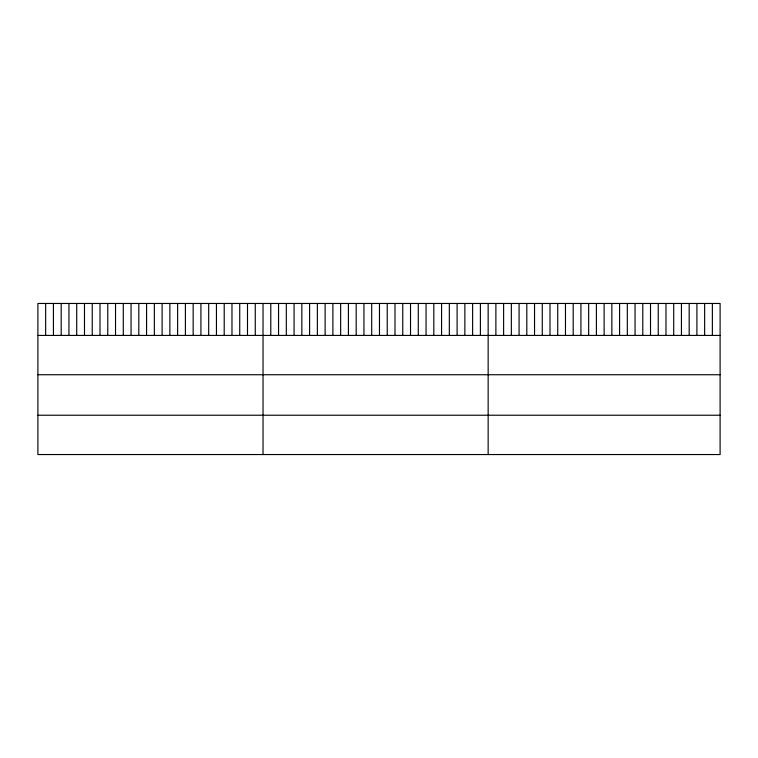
<?xml version="1.0" encoding="UTF-8"?>
<svg xmlns="http://www.w3.org/2000/svg" width="758" height="758" viewBox="0 0 758 758"><rect width="100%" height="100%" fill="white"/><g stroke="black" fill="none" stroke-linecap="round" stroke-linejoin="round"><path stroke-width="1.14" d="M720.1 335.424L720.1 454.544L37.9 454.544L37.9 303.456L720.1 303.456L720.1 335.424L37.9 335.424M37.9 374.736L720.1 374.736M37.9 415.232L720.1 415.232M712.368 303.456L712.368 335.424M704.637 303.456L704.637 335.424M696.905 303.456L696.905 335.424M689.174 303.456L689.174 335.424M681.442 303.456L681.442 335.424M673.71 303.456L673.71 335.424M665.979 303.456L665.979 335.424M658.247 303.456L658.247 335.424M650.516 303.456L650.516 335.424M642.784 303.456L642.784 335.424M635.052 303.456L635.052 335.424M627.321 303.456L627.321 335.424M619.589 303.456L619.589 335.424M611.858 303.456L611.858 335.424M604.126 303.456L604.126 335.424M596.394 303.456L596.394 335.424M588.663 303.456L588.663 335.424M580.931 303.456L580.931 335.424M573.2 303.456L573.2 335.424M565.468 303.456L565.468 335.424M557.736 303.456L557.736 335.424M550.005 303.456L550.005 335.424M542.273 303.456L542.273 335.424M534.542 303.456L534.542 335.424M526.81 303.456L526.81 335.424M519.078 303.456L519.078 335.424M511.347 303.456L511.347 335.424M503.615 303.456L503.615 335.424M495.884 303.456L495.884 335.424M488.152 303.456L488.152 454.544M480.392 303.456L480.392 335.424M472.622 303.456L472.622 335.424M464.862 303.456L464.862 335.424M457.102 303.456L457.102 335.424M449.333 303.456L449.333 335.424M441.573 303.456L441.573 335.424M433.813 303.456L433.813 335.424M426.053 303.456L426.053 335.424M418.283 303.456L418.283 335.424M410.523 303.456L410.523 335.424M402.763 303.456L402.763 335.424M394.994 303.456L394.994 335.424M387.234 303.456L387.234 335.424M379.474 303.456L379.474 335.424M371.704 303.456L371.704 335.424M363.944 303.456L363.944 335.424M356.184 303.456L356.184 335.424M348.415 303.456L348.415 335.424M340.655 303.456L340.655 335.424M332.895 303.456L332.895 335.424M325.125 303.456L325.125 335.424M317.365 303.456L317.365 335.424M309.605 303.456L309.605 335.424M301.845 303.456L301.845 335.424M294.076 303.456L294.076 335.424M286.316 303.456L286.316 335.424M278.556 303.456L278.556 335.424M270.786 303.456L270.786 335.424M263.026 303.456L263.026 454.544M255.266 303.456L255.266 335.424M247.496 303.456L247.496 335.424M239.736 303.456L239.736 335.424M231.976 303.456L231.976 335.424M224.207 303.456L224.207 335.424M216.447 303.456L216.447 335.424M208.687 303.456L208.687 335.424M200.927 303.456L200.927 335.424M193.157 303.456L193.157 335.424M185.397 303.456L185.397 335.424M177.637 303.456L177.637 335.424M169.868 303.456L169.868 335.424M162.108 303.456L162.108 335.424M154.348 303.456L154.348 335.424M146.578 303.456L146.578 335.424M138.818 303.456L138.818 335.424M131.058 303.456L131.058 335.424M123.289 303.456L123.289 335.424M115.529 303.456L115.529 335.424M107.769 303.456L107.769 335.424M99.999 303.456L99.999 335.424M92.239 303.456L92.239 335.424M84.479 303.456L84.479 335.424M76.719 303.456L76.719 335.424M68.95 303.456L68.95 335.424M61.19 303.456L61.19 335.424M53.43 303.456L53.43 335.424M45.66 303.456L45.66 335.424"/></g></svg>
